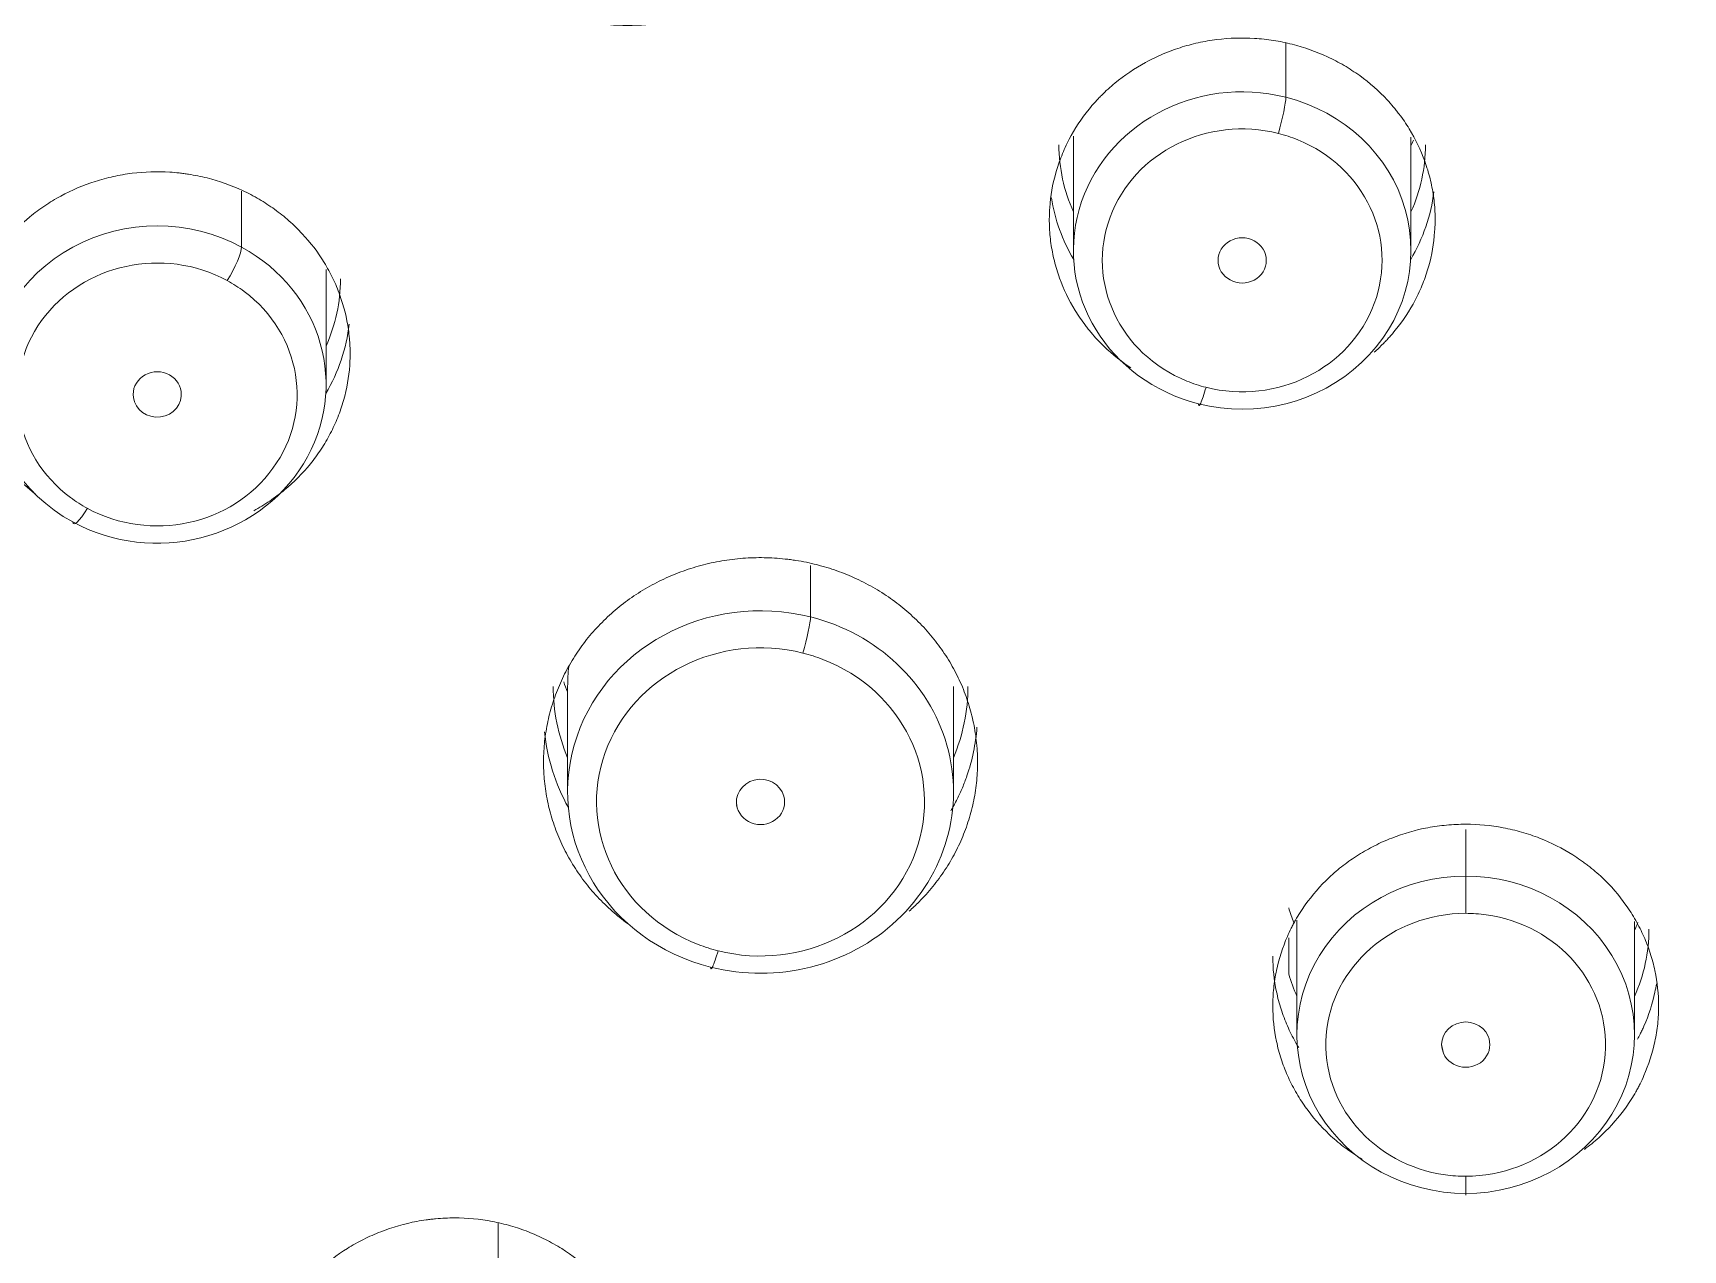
# Model space of a CAD drawing. Extents: x 3349 to 5808, y -3 to 827.
# Drawn here: x 3830.54 to 3844.23, y 517.22 to 527.31 of the extents above; entities that cross this region are included whole.
import ezdxf

# ---------------------------------------------------------------- set-up
doc = ezdxf.new("R2010")
doc.units = 0
doc.header["$LTSCALE"] = 4
doc.header["$MEASUREMENT"] = 0
doc.layers.get('0').update_dxf_attribs({"linetype": 'CONTINUOUS'})
doc.layers.add('1', color=7, linetype='CONTINUOUS')

msp = doc.modelspace()

# ---------------------------------------------------------------- linework, layer by layer
at = {"color": 7, "ltscale": 0.5}
msp.add_ellipse((3868.108, 529.628), major_axis=(-47.422, 0), ratio=0.896694, start_param=1.587359, end_param=7.826525, dxfattribs=at)
at = {"layer": '1', "color": 7, "linetype": 'Continuous', "lineweight": 13}
for p, q in [((3840.934, 526.775), (3840.934, 527.225)), ((3832.272, 525.532), (3832.272, 525.996)), ((3836.99, 522.466), (3836.99, 522.892)), ((3842.425, 520.315), (3842.425, 520.701)), ((3842.425, 520.007), (3842.425, 520.315)), ((3840.957, 519.804), (3840.957, 519.505)), ((3842.24, 518.846), (3842.225, 518.92)), ((3842.425, 517.827), (3842.425, 517.669)), ((3834.4, 517.007), (3834.4, 517.441))]:
    msp.add_line(p, q, dxfattribs=at)
at = {"layer": '1', "color": 7, "linetype": 'Continuous', "lineweight": 18}
for p, q in [((3839.171, 526.451), (3839.171, 525.504)), ((3841.971, 525.504), (3841.971, 526.443)), ((3832.972, 524.392), (3832.972, 525.347)), ((3834.976, 521.889), (3834.976, 521.013)), ((3838.176, 521.013), (3838.176, 521.889)), ((3836.383, 520.883), (3836.377, 520.908)), ((3841.025, 519.95), (3841.025, 519)), ((3843.825, 519), (3843.825, 519.938))]:
    msp.add_line(p, q, dxfattribs=at)
for centre, major_axis, ratio, start_param, end_param in [((3835.476, 528.872), (-1.6, 0), 0.939693, 1.047198, 4.18879), ((3840.571, 525.504), (-1.4, 0), 0.939693, 4.45059, 7.592182), ((3840.571, 525.504), (-1.4, 0), 0.939693, 1.308997, 4.45059), ((3840.571, 526.38), (1.52, 0), 0.939693, 3.141593, 3.541655), ((3840.571, 526.927), (-1.52, 0), 0.939693, 2.74153, 2.778689), ((3840.571, 526.38), (1.52, 0), 0.939693, 5.883123, 6.283185), ((3840.571, 526.161), (-1.6, 0), 0.939693, 2.633305, 3.027747), ((3840.571, 526.161), (-1.6, 0), 0.939693, 0.147587, 0.508282), ((3831.572, 524.392), (-1.4, 0), 0.939693, 4.18879, 7.330383), ((3840.571, 525.422), (0.2, 0), 0.939553, 0.130414, 3.272007), ((3831.572, 524.392), (-1.4, 0), 0.939693, 1.047198, 4.18879), ((3840.571, 525.422), (0.2, 0), 0.939553, 3.272007, 6.4136), ((3831.572, 525.268), (1.52, 0), 0.939693, 5.883123, 6.283136), ((3831.572, 525.049), (-1.6, 0), 0.939693, 2.633304, 3.037339), ((3831.572, 524.31), (0.2, 0), 0.939554, 0.130415, 3.272008), ((3831.572, 524.31), (0.2, 0), 0.939554, 3.272008, 6.4136), ((3836.576, 521.013), (-1.6, 0), 0.939693, 4.45059, 7.592182), ((3836.576, 521.013), (-1.6, 0), 0.939693, 1.308997, 4.45059), ((3836.576, 521.889), (1.72, 0), 0.939693, 3.141593, 3.517356), ((3836.576, 522.436), (-1.72, 0), 0.939693, 0.320148, 0.375764), ((3836.576, 521.889), (1.72, 0), 0.939693, 5.907421, 6.283185), ((3836.576, 521.67), (-1.8, 0), 0.939693, 0.093162, 0.482961), ((3836.576, 520.931), (0.2, 0), 0.939568, 0.261017, 3.402609), ((3836.576, 520.931), (0.2, 0), 0.939568, 3.402609, 6.544202), ((3842.425, 519), (-1.4, 0), 0.939693, 4.712389, 7.853982), ((3842.425, 519), (-1.4, 0), 0.939693, 1.570796, 4.712389), ((3842.425, 520.422), (-1.52, 0), 0.939693, 0.261799, 0.352366), ((3842.425, 520.422), (-1.52, 0), 0.939693, 2.741547, 2.790438), ((3842.425, 519.875), (1.52, 0), 0.939693, 5.883139, 6.283153), ((3842.425, 519.875), (1.52, 0), 0.939693, 3.403392, 3.541622), ((3842.425, 518.918), (0.2, 0), 0.939591, 0.391661, 3.533253), ((3842.425, 518.918), (0.2, 0), 0.939591, 3.533253, 6.674846)]:
    msp.add_ellipse(centre, major_axis=major_axis, ratio=ratio, start_param=start_param, end_param=end_param, dxfattribs=at)
at = {"layer": '1', "color": 7, "linetype": 'Continuous', "lineweight": 13}
for centre, major_axis, ratio, start_param, end_param in [((3840.871, 526.557), (-0.059, -0.233), 0.088521, 1.232725, 2.803521), ((3840.571, 525.422), (-1.16, 0), 0.939693, 4.45059, 7.445929), ((3840.571, 525.422), (-1.16, 0), 0.939693, 1.308997, 4.304336), ((3840.571, 525.422), (-1.16, 0), 0.939693, 4.304336, 4.45059), ((3831.572, 524.31), (-1.16, 0), 0.939693, 4.18879, 7.184129), ((3832.152, 525.336), (-0.114, -0.211), 0.17101, 1.265447, 2.836243), ((3831.572, 524.31), (-1.16, 0), 0.939693, 1.047198, 4.042537), ((3831.572, 524.31), (-1.16, 0), 0.939693, 4.042537, 4.18879), ((3840.571, 525.422), (-1.16, 0), 0.939693, 1.162744, 1.308997), ((3840.271, 524.451), (0.059, 0.233), 0.088521, 2.803521, 4.374318), ((3831.572, 524.31), (-1.16, 0), 0.939693, 0.900944, 1.047198), ((3830.992, 523.448), (0.114, 0.211), 0.17101, 2.836243, 4.407039), ((3836.928, 522.248), (-0.059, -0.233), 0.088521, 1.232725, 2.803521), ((3836.576, 520.931), (-1.36, 0), 0.939693, 4.45059, 7.464211), ((3836.576, 520.931), (-1.36, 0), 0.939693, 4.322618, 4.45059), ((3836.576, 521.889), (-1.6, 0), 0.939693, 6.172493, 6.283185), ((3836.576, 520.931), (-1.36, 0), 0.939693, 1.308997, 4.322618), ((3842.425, 518.917), (-1.16, 0), 0.939693, 4.712389, 7.707728), ((3842.425, 518.917), (-1.16, 0), 0.939693, 4.566136, 4.712389), ((3842.425, 518.917), (-1.16, 0), 0.939693, 1.570796, 4.566136), ((3836.576, 520.931), (-1.36, 0), 0.939693, 1.181025, 1.308997), ((3836.224, 519.779), (0.059, 0.233), 0.088521, 2.803521, 4.374318), ((3842.425, 518.917), (-1.16, 0), 0.939693, 1.424543, 1.570796)]:
    msp.add_ellipse(centre, major_axis=major_axis, ratio=ratio, start_param=start_param, end_param=end_param, dxfattribs=at)
at = {"layer": '1', "color": 7, "linetype": 'Continuous', "lineweight": 18}
for points, knots in [([(3867.787, 577.688), (3866.647, 577.688), (3865.515, 577.653), (3863.272, 577.515), (3862.162, 577.412), (3858.869, 577.008), (3856.725, 576.611), (3852.571, 575.59), (3850.561, 574.967), (3847.66, 573.886), (3846.713, 573.501), (3844.859, 572.687), (3843.952, 572.258), (3841.296, 570.908), (3839.611, 569.926), (3836.42, 567.83), (3834.915, 566.716), (3832.091, 564.386), (3830.771, 563.17), (3828.317, 560.663), (3827.183, 559.372), (3825.096, 556.742), (3824.143, 555.404), (3822.412, 552.702), (3821.632, 551.339), (3820.237, 548.61), (3819.622, 547.243), (3818.545, 544.523), (3818.083, 543.17), (3817.299, 540.493), (3816.978, 539.169), (3816.461, 536.563), (3816.264, 535.281), (3815.98, 532.77), (3815.892, 531.541), (3815.811, 529.142), (3815.818, 527.973), (3815.916, 525.699), (3816.007, 524.595), (3816.256, 522.458), (3816.414, 521.425), (3816.785, 519.431), (3816.998, 518.47), (3817.466, 516.623), (3817.722, 515.737), (3818.261, 514.038), (3818.545, 513.225), (3819.13, 511.673), (3819.431, 510.933), (3820.04, 509.523), (3820.348, 508.854), (3820.961, 507.583), (3821.267, 506.982), (3821.868, 505.845), (3822.163, 505.31), (3822.737, 504.302), (3823.015, 503.83), (3823.547, 502.945), (3823.802, 502.533), (3824.284, 501.767), (3824.511, 501.413), (3825.146, 500.434), (3825.509, 499.894), (3825.951, 499.247), (3826.081, 499.059), (3826.25, 498.816), (3826.302, 498.742), (3826.373, 498.641), (3826.407, 498.593), (3826.444, 498.541), (3826.461, 498.516), (3826.47, 498.504), (3826.474, 498.498), (3826.476, 498.495), (3826.477, 498.494), (3826.477, 498.493), (3826.478, 498.493), (3826.478, 498.492), (3826.478, 498.492), (3826.478, 498.492), (3826.478, 498.492), (3826.478, 498.492), (3827.078, 497.644), (3827.7, 496.803), (3828.999, 495.145), (3829.675, 494.328), (3830.726, 493.122), (3831.082, 492.724), (3831.807, 491.933), (3832.175, 491.541), (3833.296, 490.377), (3834.063, 489.615), (3835.223, 488.48), (3835.611, 488.103), (3836.388, 487.348), (3836.776, 486.97), (3837.939, 485.83), (3838.712, 485.064), (3840.242, 483.506), (3840.999, 482.715), (3842.486, 481.1), (3843.217, 480.275), (3844.636, 478.582), (3845.326, 477.714), (3846.647, 475.926), (3847.279, 475.006), (3848.171, 473.584), (3848.459, 473.103), (3849.014, 472.126), (3849.281, 471.631), (3850.053, 470.124), (3850.528, 469.093), (3851.177, 467.513), (3851.383, 466.981), (3851.774, 465.906), (3851.96, 465.363), (3852.487, 463.722), (3852.799, 462.61), (3853.355, 460.359), (3853.598, 459.219), (3854.023, 456.919), (3854.205, 455.759), (3854.521, 453.422), (3854.655, 452.245), (3854.885, 449.88), (3854.982, 448.691), (3855.086, 447.198), (3855.109, 446.862), (3855.131, 446.52), (3855.133, 446.478), (3855.134, 446.469), (3855.134, 446.464), (3855.135, 446.449), (3855.137, 446.42), (3855.144, 446.313), (3855.159, 446.059), (3855.211, 445.197), (3855.253, 444.404), (3855.346, 442.48), (3855.397, 432.158), (3855.485, 429.491), (3855.52, 428.132), (3855.58, 425.364), (3855.605, 423.955), (3855.646, 421.087), (3855.664, 419.628), (3855.695, 416.66), (3855.708, 415.152), (3855.73, 412.085), (3855.74, 410.527), (3855.749, 408.746), (3855.75, 408.523), (3855.751, 408.297), (3855.751, 408.269), (3855.751, 408.264), (3855.751, 408.262), (3855.751, 408.258), (3855.751, 408.249), (3855.751, 408.224), (3855.752, 408.14), (3855.753, 407.942), (3855.756, 407.275), (3855.758, 406.676), (3855.764, 405.252), (3855.767, 404.322), (3855.775, 401.586), (3855.779, 399.837), (3855.785, 396.489), (3855.787, 394.889), (3855.791, 390.315), (3855.792, 387.565), (3855.793, 382.663), (3855.793, 380.511), (3855.793, 378.658)], [0, 0, 0, 0, 0.007812, 0.007812, 0.015625, 0.015625, 0.03125, 0.03125, 0.046875, 0.046875, 0.054687, 0.054687, 0.0625, 0.0625, 0.078125, 0.078125, 0.09375, 0.09375, 0.109375, 0.109375, 0.125, 0.125, 0.140625, 0.140625, 0.15625, 0.15625, 0.171875, 0.171875, 0.1875, 0.1875, 0.203125, 0.203125, 0.21875, 0.21875, 0.234375, 0.234375, 0.25, 0.25, 0.265625, 0.265625, 0.28125, 0.28125, 0.296875, 0.296875, 0.3125, 0.3125, 0.328125, 0.328125, 0.34375, 0.34375, 0.359375, 0.359375, 0.375, 0.375, 0.390625, 0.390625, 0.40625, 0.40625, 0.421875, 0.421875, 0.4375, 0.4375, 0.46875, 0.46875, 0.484375, 0.484375, 0.492187, 0.492187, 0.496094, 0.498047, 0.499023, 0.499512, 0.499756, 0.499878, 0.499939, 0.499969, 0.499985, 0.499992, 0.499996, 0.499998, 0.499998, 0.5, 0.5, 0.515625, 0.515625, 0.53125, 0.53125, 0.539062, 0.539062, 0.546875, 0.546875, 0.5625, 0.5625, 0.570312, 0.570312, 0.578125, 0.578125, 0.59375, 0.59375, 0.609375, 0.609375, 0.625, 0.625, 0.640625, 0.640625, 0.65625, 0.65625, 0.664062, 0.664062, 0.671875, 0.671875, 0.6875, 0.6875, 0.695312, 0.695312, 0.703125, 0.703125, 0.71875, 0.71875, 0.734375, 0.734375, 0.75, 0.75, 0.765625, 0.765625, 0.78125, 0.78125, 0.785156, 0.785645, 0.785706, 0.785706, 0.785767, 0.785767, 0.785889, 0.786133, 0.787109, 0.789062, 0.796875, 0.796875, 0.8125, 0.8125, 0.828125, 0.828125, 0.84375, 0.84375, 0.859375, 0.859375, 0.875, 0.875, 0.890625, 0.890625, 0.892578, 0.892822, 0.892853, 0.892853, 0.892868, 0.892868, 0.892883, 0.892944, 0.893066, 0.893555, 0.894531, 0.898437, 0.898437, 0.90625, 0.90625, 0.921875, 0.921875, 0.9375, 0.9375, 0.96875, 0.96875, 1, 1, 1, 1]), ([(3839.647, 524.53), (3839.63, 524.541), (3839.613, 524.553), (3839.514, 524.625), (3839.438, 524.692), (3839.351, 524.785), (3839.326, 524.813), (3839.302, 524.843), (3839.286, 524.862), (3839.278, 524.872), (3839.24, 524.923), (3839.212, 524.964), (3839.133, 525.092), (3839.09, 525.181), (3839.048, 525.299), (3839.04, 525.322), (3839.026, 525.37), (3839.019, 525.394), (3839.001, 525.466), (3838.982, 525.563), (3838.974, 525.661), (3838.971, 525.734), (3838.971, 525.759), (3838.972, 525.809), (3838.973, 525.834), (3838.981, 525.957), (3838.998, 526.054), (3839.039, 526.196), (3839.055, 526.243), (3839.083, 526.313), (3839.093, 526.336), (3839.113, 526.382), (3839.124, 526.404), (3839.182, 526.514), (3839.237, 526.598), (3839.317, 526.696), (3839.333, 526.715), (3839.359, 526.743), (3839.368, 526.753), (3839.385, 526.771), (3839.43, 526.817), (3839.476, 526.86), (3839.594, 526.957), (3839.679, 527.014), (3839.793, 527.076), (3839.816, 527.088), (3839.863, 527.111), (3839.886, 527.121), (3839.958, 527.152), (3840.055, 527.188), (3840.155, 527.215), (3840.232, 527.232), (3840.258, 527.237), (3840.309, 527.246), (3840.335, 527.25), (3840.466, 527.266), (3840.57, 527.269), (3840.7, 527.261), (3840.726, 527.259), (3840.778, 527.253), (3840.804, 527.25), (3840.883, 527.238), (3840.934, 527.227), (3840.985, 527.214)], [0, 0, 0, 0, 0.013911, 0.013911, 0.084346, 0.084346, 0.101955, 0.110759, 0.110759, 0.119563, 0.119563, 0.154781, 0.154781, 0.225216, 0.225216, 0.242824, 0.242824, 0.260433, 0.260433, 0.295651, 0.330868, 0.330868, 0.348477, 0.348477, 0.366086, 0.366086, 0.43652, 0.43652, 0.471738, 0.471738, 0.489347, 0.489347, 0.506955, 0.506955, 0.57739, 0.57739, 0.594999, 0.594999, 0.603803, 0.603803, 0.612608, 0.647825, 0.647825, 0.71826, 0.71826, 0.735869, 0.735869, 0.753478, 0.753478, 0.788695, 0.823913, 0.823913, 0.841521, 0.841521, 0.85913, 0.85913, 0.929565, 0.929565, 0.947174, 0.947174, 0.964783, 0.964783, 1, 1, 1, 1]), ([(3840.985, 527.214), (3841.087, 527.188), (3841.185, 527.154), (3841.325, 527.088), (3841.371, 527.065), (3841.438, 527.025), (3841.46, 527.012), (3841.503, 526.983), (3841.525, 526.969), (3841.629, 526.894), (3841.705, 526.827), (3841.791, 526.734), (3841.816, 526.706), (3841.84, 526.676), (3841.856, 526.656), (3841.864, 526.646), (3841.902, 526.596), (3841.931, 526.555), (3842.009, 526.427), (3842.052, 526.337), (3842.094, 526.22), (3842.102, 526.196), (3842.117, 526.149), (3842.123, 526.125), (3842.141, 526.053), (3842.16, 525.956), (3842.169, 525.858), (3842.171, 525.784), (3842.171, 525.76), (3842.171, 525.71), (3842.169, 525.685), (3842.161, 525.562), (3842.144, 525.465), (3842.103, 525.322), (3842.088, 525.275), (3842.06, 525.206), (3842.05, 525.183), (3842.029, 525.137), (3842.018, 525.115), (3841.96, 525.004), (3841.905, 524.921), (3841.825, 524.823), (3841.809, 524.804), (3841.783, 524.776), (3841.775, 524.766), (3841.757, 524.748), (3841.725, 524.715), (3841.692, 524.683), (3841.667, 524.661)], [0, 0, 0, 0, 0.092366, 0.092366, 0.138549, 0.138549, 0.16164, 0.16164, 0.184732, 0.184732, 0.277098, 0.277098, 0.300189, 0.311735, 0.311735, 0.323281, 0.323281, 0.369464, 0.369464, 0.46183, 0.46183, 0.484921, 0.484921, 0.508013, 0.508013, 0.554196, 0.600379, 0.600379, 0.62347, 0.62347, 0.646562, 0.646562, 0.738928, 0.738928, 0.785111, 0.785111, 0.808202, 0.808202, 0.831294, 0.831294, 0.92366, 0.92366, 0.946751, 0.946751, 0.958297, 0.958297, 0.969843, 1, 1, 1, 1]), ([(3830.772, 525.955), (3830.863, 526.005), (3830.958, 526.045), (3831.106, 526.093), (3831.157, 526.106), (3831.233, 526.123), (3831.259, 526.128), (3831.311, 526.137), (3831.337, 526.141), (3831.467, 526.157), (3831.571, 526.16), (3831.702, 526.152), (3831.741, 526.148), (3831.78, 526.144), (3831.806, 526.14), (3831.819, 526.138), (3831.884, 526.128), (3831.935, 526.118), (3832.087, 526.08), (3832.184, 526.045), (3832.302, 525.99), (3832.326, 525.979), (3832.372, 525.955), (3832.394, 525.942), (3832.461, 525.903), (3832.547, 525.847), (3832.626, 525.784), (3832.684, 525.733), (3832.703, 525.716), (3832.739, 525.68), (3832.757, 525.662), (3832.844, 525.569), (3832.905, 525.489), (3832.983, 525.361), (3833.007, 525.317), (3833.04, 525.25), (3833.05, 525.227), (3833.069, 525.181), (3833.078, 525.157), (3833.12, 525.041), (3833.144, 524.945), (3833.161, 524.823), (3833.164, 524.798), (3833.167, 524.761), (3833.168, 524.749), (3833.17, 524.724), (3833.173, 524.662), (3833.172, 524.601), (3833.162, 524.454), (3833.145, 524.357), (3833.111, 524.237), (3833.103, 524.213), (3833.087, 524.166), (3833.079, 524.143), (3833.051, 524.074), (3833.01, 523.984), (3832.959, 523.898), (3832.917, 523.835), (3832.903, 523.814), (3832.873, 523.773), (3832.858, 523.753), (3832.778, 523.655), (3832.707, 523.583), (3832.608, 523.502), (3832.588, 523.487), (3832.547, 523.456), (3832.526, 523.441), (3832.462, 523.397), (3832.417, 523.37), (3832.372, 523.346)], [0, 0, 0, 0, 0.0625, 0.0625, 0.09375, 0.09375, 0.109375, 0.109375, 0.125, 0.125, 0.1875, 0.1875, 0.203125, 0.210937, 0.210937, 0.21875, 0.21875, 0.25, 0.25, 0.3125, 0.3125, 0.328125, 0.328125, 0.34375, 0.34375, 0.375, 0.40625, 0.40625, 0.421875, 0.421875, 0.4375, 0.4375, 0.5, 0.5, 0.53125, 0.53125, 0.546875, 0.546875, 0.5625, 0.5625, 0.625, 0.625, 0.640625, 0.640625, 0.648437, 0.648437, 0.65625, 0.6875, 0.6875, 0.75, 0.75, 0.765625, 0.765625, 0.78125, 0.78125, 0.8125, 0.84375, 0.84375, 0.859375, 0.859375, 0.875, 0.875, 0.9375, 0.9375, 0.953125, 0.953125, 0.96875, 0.96875, 1, 1, 1, 1]), ([(3830.558, 523.486), (3830.531, 523.507), (3830.505, 523.529), (3830.46, 523.568), (3830.441, 523.585), (3830.404, 523.621), (3830.386, 523.639), (3830.3, 523.733), (3830.239, 523.812), (3830.161, 523.94), (3830.137, 523.984), (3830.104, 524.052), (3830.094, 524.075), (3830.074, 524.121), (3830.065, 524.144), (3830.023, 524.26), (3829.999, 524.356), (3829.982, 524.478), (3829.979, 524.503), (3829.976, 524.54), (3829.975, 524.552), (3829.974, 524.577), (3829.971, 524.639), (3829.972, 524.701), (3829.982, 524.847), (3829.999, 524.944), (3830.033, 525.064), (3830.04, 525.088), (3830.056, 525.135), (3830.065, 525.159), (3830.092, 525.228), (3830.134, 525.318), (3830.184, 525.404), (3830.226, 525.466), (3830.24, 525.487), (3830.27, 525.528), (3830.286, 525.548), (3830.366, 525.646), (3830.437, 525.718), (3830.535, 525.799), (3830.555, 525.815), (3830.596, 525.845), (3830.617, 525.86), (3830.682, 525.904), (3830.726, 525.931), (3830.772, 525.955)], [0, 0, 0, 0, 0.034308, 0.034308, 0.059721, 0.059721, 0.085134, 0.085134, 0.186785, 0.186785, 0.237611, 0.237611, 0.263024, 0.263024, 0.288437, 0.288437, 0.390089, 0.390089, 0.415502, 0.415502, 0.428208, 0.428208, 0.440915, 0.491741, 0.491741, 0.593393, 0.593393, 0.618806, 0.618806, 0.644219, 0.644219, 0.695045, 0.74587, 0.74587, 0.771283, 0.771283, 0.796696, 0.796696, 0.898348, 0.898348, 0.923761, 0.923761, 0.949174, 0.949174, 1, 1, 1, 1]), ([(3835.676, 522.73), (3835.727, 522.758), (3835.832, 522.809), (3835.996, 522.869), (3836.109, 522.9), (3836.195, 522.919), (3836.224, 522.924), (3836.283, 522.934), (3836.312, 522.939), (3836.4, 522.95), (3836.517, 522.958), (3836.634, 522.957), (3836.722, 522.951), (3836.766, 522.947), (3836.81, 522.942), (3836.84, 522.938), (3836.854, 522.936), (3836.928, 522.925), (3837.043, 522.901), (3837.21, 522.85), (3837.318, 522.806), (3837.398, 522.769), (3837.424, 522.756), (3837.476, 522.729), (3837.501, 522.715), (3837.577, 522.671), (3837.673, 522.608), (3837.763, 522.537), (3837.827, 522.48), (3837.848, 522.46), (3837.889, 522.42), (3837.91, 522.4), (3837.968, 522.337), (3838.041, 522.25), (3838.137, 522.111), (3838.191, 522.012), (3838.227, 521.936), (3838.239, 521.91), (3838.261, 521.858), (3838.271, 521.832), (3838.299, 521.753), (3838.331, 521.647), (3838.353, 521.538), (3838.364, 521.455), (3838.367, 521.428), (3838.371, 521.386), (3838.372, 521.372), (3838.374, 521.344), (3838.377, 521.274), (3838.375, 521.15), (3838.355, 520.985), (3838.33, 520.877), (3838.307, 520.796), (3838.299, 520.769), (3838.281, 520.716), (3838.271, 520.69), (3838.24, 520.612), (3838.194, 520.511), (3838.137, 520.414), (3838.09, 520.343), (3838.074, 520.32), (3838.04, 520.274), (3838.022, 520.251), (3837.969, 520.185), (3837.905, 520.115), (3837.836, 520.05), (3837.808, 520.025)], [0, 0, 0, 0, 0.03371, 0.067421, 0.101131, 0.101131, 0.117986, 0.117986, 0.134841, 0.134841, 0.168552, 0.202262, 0.202262, 0.219117, 0.227545, 0.227545, 0.235972, 0.235972, 0.269683, 0.303393, 0.337103, 0.337103, 0.353958, 0.353958, 0.370814, 0.370814, 0.404524, 0.438234, 0.438234, 0.455089, 0.455089, 0.471945, 0.471945, 0.505655, 0.539365, 0.573076, 0.573076, 0.589931, 0.589931, 0.606786, 0.606786, 0.640496, 0.674207, 0.674207, 0.691062, 0.691062, 0.699489, 0.699489, 0.707917, 0.741627, 0.775338, 0.809048, 0.809048, 0.825903, 0.825903, 0.842758, 0.842758, 0.876468, 0.910179, 0.910179, 0.927034, 0.927034, 0.943889, 0.943889, 0.977599, 1, 1, 1, 1]), ([(3835.472, 519.923), (3835.429, 519.955), (3835.387, 519.988), (3835.325, 520.043), (3835.304, 520.063), (3835.263, 520.103), (3835.242, 520.123), (3835.184, 520.186), (3835.111, 520.273), (3835.015, 520.412), (3834.961, 520.511), (3834.925, 520.587), (3834.913, 520.613), (3834.891, 520.665), (3834.881, 520.691), (3834.853, 520.77), (3834.82, 520.876), (3834.799, 520.985), (3834.788, 521.068), (3834.785, 521.095), (3834.781, 521.137), (3834.78, 521.151), (3834.778, 521.179), (3834.775, 521.248), (3834.777, 521.373), (3834.797, 521.538), (3834.822, 521.646), (3834.845, 521.727), (3834.853, 521.754), (3834.871, 521.807), (3834.881, 521.833), (3834.912, 521.911), (3834.958, 522.012), (3835.015, 522.109), (3835.062, 522.18), (3835.078, 522.203), (3835.112, 522.249), (3835.129, 522.272), (3835.183, 522.338), (3835.259, 522.422), (3835.343, 522.499), (3835.41, 522.554), (3835.432, 522.572), (3835.478, 522.606), (3835.502, 522.623), (3835.575, 522.672), (3835.624, 522.702), (3835.676, 522.73)], [0, 0, 0, 0, 0.047213, 0.047213, 0.072287, 0.072287, 0.09736, 0.09736, 0.147507, 0.197653, 0.2478, 0.2478, 0.272873, 0.272873, 0.297947, 0.297947, 0.348093, 0.39824, 0.39824, 0.423313, 0.423313, 0.43585, 0.43585, 0.448387, 0.498533, 0.54868, 0.598827, 0.598827, 0.6239, 0.6239, 0.648973, 0.648973, 0.69912, 0.749267, 0.749267, 0.77434, 0.77434, 0.799413, 0.799413, 0.84956, 0.899707, 0.899707, 0.92478, 0.92478, 0.949853, 0.949853, 1, 1, 1, 1]), ([(3838.371, 521.55), (3838.366, 521.48), (3838.356, 521.412), (3838.328, 521.278), (3838.31, 521.212), (3838.276, 521.114), (3838.264, 521.081), (3838.237, 521.017), (3838.222, 520.985), (3838.19, 520.921), (3838.173, 520.888), (3838.154, 520.856)], [0, 0, 0, 0, 0.283366, 0.283366, 0.566733, 0.566733, 0.708416, 0.708416, 0.850099, 0.850099, 1, 1, 1, 1]), ([(3841.567, 517.966), (3841.557, 517.972), (3841.547, 517.979), (3841.515, 517.999), (3841.483, 518.02), (3841.451, 518.043), (3841.43, 518.058), (3841.42, 518.066), (3841.369, 518.105), (3841.33, 518.138), (3841.22, 518.243), (3841.153, 518.319), (3841.08, 518.422), (3841.066, 518.443), (3841.039, 518.485), (3841.026, 518.507), (3840.989, 518.572), (3840.944, 518.661), (3840.909, 518.754), (3840.886, 518.824), (3840.879, 518.848), (3840.866, 518.896), (3840.861, 518.921), (3840.835, 519.042), (3840.825, 519.14), (3840.825, 519.288), (3840.827, 519.337), (3840.835, 519.411), (3840.838, 519.436), (3840.846, 519.485), (3840.85, 519.509), (3840.876, 519.63), (3840.906, 519.724), (3840.956, 519.838), (3840.967, 519.861), (3840.983, 519.894), (3840.989, 519.906), (3841.001, 519.928), (3841.031, 519.983), (3841.065, 520.036), (3841.152, 520.158), (3841.218, 520.234), (3841.311, 520.322), (3841.33, 520.339), (3841.369, 520.372), (3841.389, 520.389), (3841.45, 520.435), (3841.533, 520.494), (3841.623, 520.544), (3841.692, 520.579), (3841.716, 520.591), (3841.763, 520.612), (3841.787, 520.622), (3841.909, 520.669), (3842.008, 520.698), (3842.136, 520.722), (3842.162, 520.726), (3842.214, 520.733), (3842.24, 520.736), (3842.319, 520.744), (3842.372, 520.746), (3842.425, 520.746)], [0, 0, 0, 0, 0.008939, 0.008939, 0.027998, 0.037527, 0.037527, 0.047056, 0.047056, 0.085174, 0.085174, 0.16141, 0.16141, 0.180468, 0.180468, 0.199527, 0.199527, 0.237645, 0.275763, 0.275763, 0.294822, 0.294822, 0.313881, 0.313881, 0.390116, 0.390116, 0.428234, 0.428234, 0.447293, 0.447293, 0.466352, 0.466352, 0.542587, 0.542587, 0.561646, 0.561646, 0.571175, 0.571175, 0.580705, 0.618823, 0.618823, 0.695058, 0.695058, 0.714117, 0.714117, 0.733176, 0.733176, 0.771294, 0.809411, 0.809411, 0.82847, 0.82847, 0.847529, 0.847529, 0.923765, 0.923765, 0.942823, 0.942823, 0.961882, 0.961882, 1, 1, 1, 1]), ([(3842.425, 520.746), (3842.53, 520.746), (3842.634, 520.736), (3842.788, 520.707), (3842.838, 520.695), (3842.914, 520.674), (3842.939, 520.666), (3842.989, 520.649), (3843.013, 520.64), (3843.134, 520.593), (3843.226, 520.547), (3843.335, 520.478), (3843.367, 520.457), (3843.398, 520.434), (3843.419, 520.419), (3843.429, 520.411), (3843.48, 520.372), (3843.519, 520.339), (3843.63, 520.234), (3843.696, 520.158), (3843.769, 520.055), (3843.783, 520.034), (3843.81, 519.992), (3843.823, 519.97), (3843.86, 519.905), (3843.905, 519.816), (3843.94, 519.723), (3843.963, 519.653), (3843.97, 519.629), (3843.983, 519.581), (3843.989, 519.556), (3844.014, 519.435), (3844.025, 519.337), (3844.025, 519.189), (3844.022, 519.14), (3844.015, 519.066), (3844.011, 519.041), (3844.004, 518.992), (3843.999, 518.968), (3843.974, 518.847), (3843.943, 518.753), (3843.893, 518.639), (3843.883, 518.616), (3843.866, 518.583), (3843.86, 518.571), (3843.848, 518.549), (3843.818, 518.494), (3843.784, 518.441), (3843.698, 518.319), (3843.632, 518.243), (3843.538, 518.155), (3843.519, 518.138), (3843.48, 518.104), (3843.46, 518.088), (3843.43, 518.065), (3843.42, 518.057), (3843.409, 518.049)], [0, 0, 0, 0, 0.079191, 0.079191, 0.118786, 0.118786, 0.138584, 0.138584, 0.158381, 0.158381, 0.237572, 0.237572, 0.25737, 0.267269, 0.267269, 0.277167, 0.277167, 0.316763, 0.316763, 0.395953, 0.395953, 0.415751, 0.415751, 0.435549, 0.435549, 0.475144, 0.514739, 0.514739, 0.534537, 0.534537, 0.554335, 0.554335, 0.633525, 0.633525, 0.673121, 0.673121, 0.692918, 0.692918, 0.712716, 0.712716, 0.791907, 0.791907, 0.811704, 0.811704, 0.821603, 0.821603, 0.831502, 0.871097, 0.871097, 0.950288, 0.950288, 0.970086, 0.970086, 0.989883, 0.989883, 1, 1, 1, 1]), ([(3841.04, 518.895), (3841.031, 518.91), (3841.022, 518.925), (3840.989, 518.983), (3840.944, 519.072), (3840.909, 519.165), (3840.886, 519.236), (3840.879, 519.26), (3840.866, 519.308), (3840.861, 519.332), (3840.835, 519.453), (3840.825, 519.551), (3840.825, 519.65), (3840.825, 519.651), (3840.825, 519.652)], [0, 0, 0, 0, 0.063842, 0.063842, 0.250513, 0.437185, 0.437185, 0.530521, 0.530521, 0.623856, 0.623856, 0.9972, 0.9972, 1, 1, 1, 1]), ([(3844.007, 519.422), (3844.003, 519.399), (3843.999, 519.376), (3843.974, 519.258), (3843.944, 519.164), (3843.898, 519.061), (3843.893, 519.049), (3843.883, 519.027), (3843.877, 519.015), (3843.865, 518.99), (3843.858, 518.977), (3843.85, 518.963)], [0, 0, 0, 0, 0.141982, 0.141982, 0.753977, 0.753977, 0.830477, 0.830477, 0.906976, 0.906976, 1, 1, 1, 1]), ([(3832.907, 517.04), (3832.982, 517.111), (3833.062, 517.173), (3833.192, 517.255), (3833.237, 517.28), (3833.307, 517.315), (3833.33, 517.326), (3833.378, 517.347), (3833.402, 517.357), (3833.523, 517.405), (3833.623, 517.433), (3833.751, 517.457), (3833.79, 517.463), (3833.829, 517.468), (3833.855, 517.471), (3833.868, 517.473), (3833.934, 517.479), (3833.986, 517.481), (3834.143, 517.481), (3834.246, 517.471), (3834.375, 517.447), (3834.401, 517.441), (3834.452, 517.429), (3834.478, 517.423), (3834.553, 517.401), (3834.651, 517.368), (3834.745, 517.326), (3834.815, 517.291), (3834.837, 517.279), (3834.883, 517.253), (3834.905, 517.24), (3835.014, 517.171), (3835.095, 517.108), (3835.206, 517.004), (3835.241, 516.968), (3835.291, 516.91), (3835.307, 516.89), (3835.339, 516.85), (3835.354, 516.83), (3835.426, 516.728), (3835.476, 516.641), (3835.526, 516.527), (3835.535, 516.504), (3835.549, 516.469), (3835.553, 516.457), (3835.561, 516.433), (3835.581, 516.374), (3835.597, 516.315), (3835.628, 516.17), (3835.638, 516.072), (3835.638, 515.948), (3835.638, 515.923), (3835.635, 515.873), (3835.633, 515.849), (3835.625, 515.775), (3835.61, 515.678), (3835.585, 515.583), (3835.562, 515.512), (3835.554, 515.488), (3835.536, 515.441), (3835.527, 515.418), (3835.477, 515.304), (3835.427, 515.217), (3835.355, 515.115), (3835.34, 515.095), (3835.309, 515.055), (3835.293, 515.035), (3835.242, 514.977), (3835.207, 514.941), (3835.169, 514.905)], [0, 0, 0, 0, 0.0625, 0.0625, 0.09375, 0.09375, 0.109375, 0.109375, 0.125, 0.125, 0.1875, 0.1875, 0.203125, 0.210937, 0.210937, 0.21875, 0.21875, 0.25, 0.25, 0.3125, 0.3125, 0.328125, 0.328125, 0.34375, 0.34375, 0.375, 0.40625, 0.40625, 0.421875, 0.421875, 0.4375, 0.4375, 0.5, 0.5, 0.53125, 0.53125, 0.546875, 0.546875, 0.5625, 0.5625, 0.625, 0.625, 0.640625, 0.640625, 0.648437, 0.648437, 0.65625, 0.6875, 0.6875, 0.75, 0.75, 0.765625, 0.765625, 0.78125, 0.78125, 0.8125, 0.84375, 0.84375, 0.859375, 0.859375, 0.875, 0.875, 0.9375, 0.9375, 0.953125, 0.953125, 0.96875, 0.96875, 1, 1, 1, 1])]:
    msp.add_open_spline(points, degree=3, knots=knots, dxfattribs=at)
at = {"layer": '1', "color": 7, "linetype": 'Continuous', "lineweight": 13}
msp.add_open_spline([(3856.243, 378.657), (3856.244, 379.076), (3856.252, 381.175), (3856.263, 384.79), (3856.276, 389.37), (3856.285, 393.539), (3856.29, 397.344), (3856.293, 400.81), (3856.292, 403.96), (3856.288, 406.866), (3856.282, 409.65), (3856.272, 412.425), (3856.258, 415.229), (3856.24, 418.032), (3856.216, 420.829), (3856.185, 423.701), (3856.138, 426.779), (3856.065, 430.144), (3855.948, 442.769), (3855.768, 446.455), (3855.513, 449.996), (3855.185, 453.245), (3854.787, 456.167), (3854.327, 458.792), (3853.814, 461.149), (3853.262, 463.259), (3852.683, 465.152), (3852.076, 466.884), (3851.421, 468.532), (3850.696, 470.153), (3849.897, 471.749), (3849.031, 473.299), (3848.087, 474.822), (3847.026, 476.381), (3845.799, 478.03), (3844.402, 479.759), (3842.891, 481.494), (3841.363, 483.145), (3839.903, 484.653), (3838.553, 486.005), (3837.32, 487.217), (3836.199, 488.305), (3835.186, 489.289), (3834.272, 490.188), (3833.435, 491.027), (3832.645, 491.844), (3831.866, 492.678), (3831.067, 493.564), (3830.229, 494.533), (3829.346, 495.6), (3828.427, 496.77), (3827.474, 498.051), (3826.48, 499.46), (3825.431, 501.025), (3824.316, 502.772), (3823.142, 504.733), (3821.946, 506.915), (3820.809, 509.247), (3819.817, 511.573), (3819.017, 513.744), (3818.397, 515.693), (3817.922, 517.432), (3817.558, 518.988), (3817.281, 520.381), (3817.071, 521.631), (3816.911, 522.763), (3816.788, 523.81), (3816.693, 524.815), (3816.62, 525.831), (3816.567, 526.918), (3816.538, 528.124), (3816.545, 529.466), (3816.596, 530.887), (3816.691, 532.29), (3816.82, 533.604), (3816.974, 534.833), (3817.155, 536.029), (3817.373, 537.249), (3817.641, 538.54), (3817.974, 539.935), (3818.39, 541.453), (3818.908, 543.103), (3819.546, 544.888), (3820.332, 546.817), (3821.297, 548.901), (3822.484, 551.153), (3823.943, 553.58), (3825.735, 556.181), (3827.909, 558.912), (3830.445, 561.646), (3833.204, 564.194), (3835.985, 566.405), (3838.636, 568.238), (3841.105, 569.737), (3843.392, 570.968), (3845.505, 571.98), (3847.449, 572.811), (3849.233, 573.496), (3850.879, 574.065), (3852.406, 574.54), (3853.82, 574.936), (3855.123, 575.264), (3856.318, 575.536), (3857.414, 575.76), (3858.419, 575.945), (3859.34, 576.097), (3860.183, 576.222), (3860.955, 576.325), (3861.66, 576.409), (3862.305, 576.478), (3862.896, 576.535), (3863.437, 576.58), (3863.932, 576.618), (3864.386, 576.648), (3864.801, 576.672), (3865.18, 576.691), (3865.524, 576.707), (3865.837, 576.719), (3866.12, 576.728), (3866.377, 576.735), (3866.608, 576.741), (3866.815, 576.745), (3866.999, 576.748), (3867.166, 576.75), (3867.323, 576.751), (3867.478, 576.752), (3867.632, 576.753), (3867.735, 576.753), (3867.787, 576.753)], degree=3, knots=[0, 0, 0, 0, 0.005332, 0.026657, 0.045928, 0.063518, 0.079622, 0.09428, 0.107542, 0.119646, 0.131211, 0.142915, 0.154909, 0.166846, 0.178543, 0.190457, 0.203359, 0.217671, 0.233236, 0.249287, 0.264578, 0.278367, 0.2908, 0.302077, 0.312278, 0.321501, 0.329846, 0.3375, 0.344906, 0.35249, 0.3602, 0.367734, 0.375218, 0.383151, 0.391929, 0.401614, 0.411732, 0.421533, 0.43059, 0.438792, 0.446183, 0.452884, 0.458958, 0.464444, 0.469493, 0.474346, 0.479239, 0.484381, 0.489946, 0.496016, 0.502549, 0.509528, 0.51707, 0.525338, 0.53446, 0.544553, 0.555725, 0.567644, 0.579257, 0.589655, 0.598767, 0.606828, 0.613996, 0.620369, 0.626055, 0.631169, 0.635861, 0.640339, 0.644857, 0.64969, 0.655098, 0.661237, 0.667901, 0.67441, 0.680321, 0.685819, 0.691204, 0.696728, 0.702624, 0.709068, 0.716154, 0.723922, 0.732423, 0.741735, 0.751978, 0.7633, 0.77586, 0.789833, 0.805359, 0.822162, 0.839063, 0.854695, 0.868637, 0.881052, 0.892202, 0.902275, 0.911323, 0.919459, 0.926876, 0.933712, 0.93999, 0.945713, 0.950929, 0.955689, 0.960034, 0.964003, 0.967625, 0.970931, 0.973947, 0.976701, 0.979221, 0.981527, 0.983638, 0.98557, 0.987336, 0.988946, 0.99041, 0.991737, 0.992939, 0.994031, 0.995018, 0.995896, 0.996668, 0.997366, 0.998029, 0.998682, 0.999334, 1, 1, 1, 1], dxfattribs=at)

doc.saveas('drawing.dxf')
